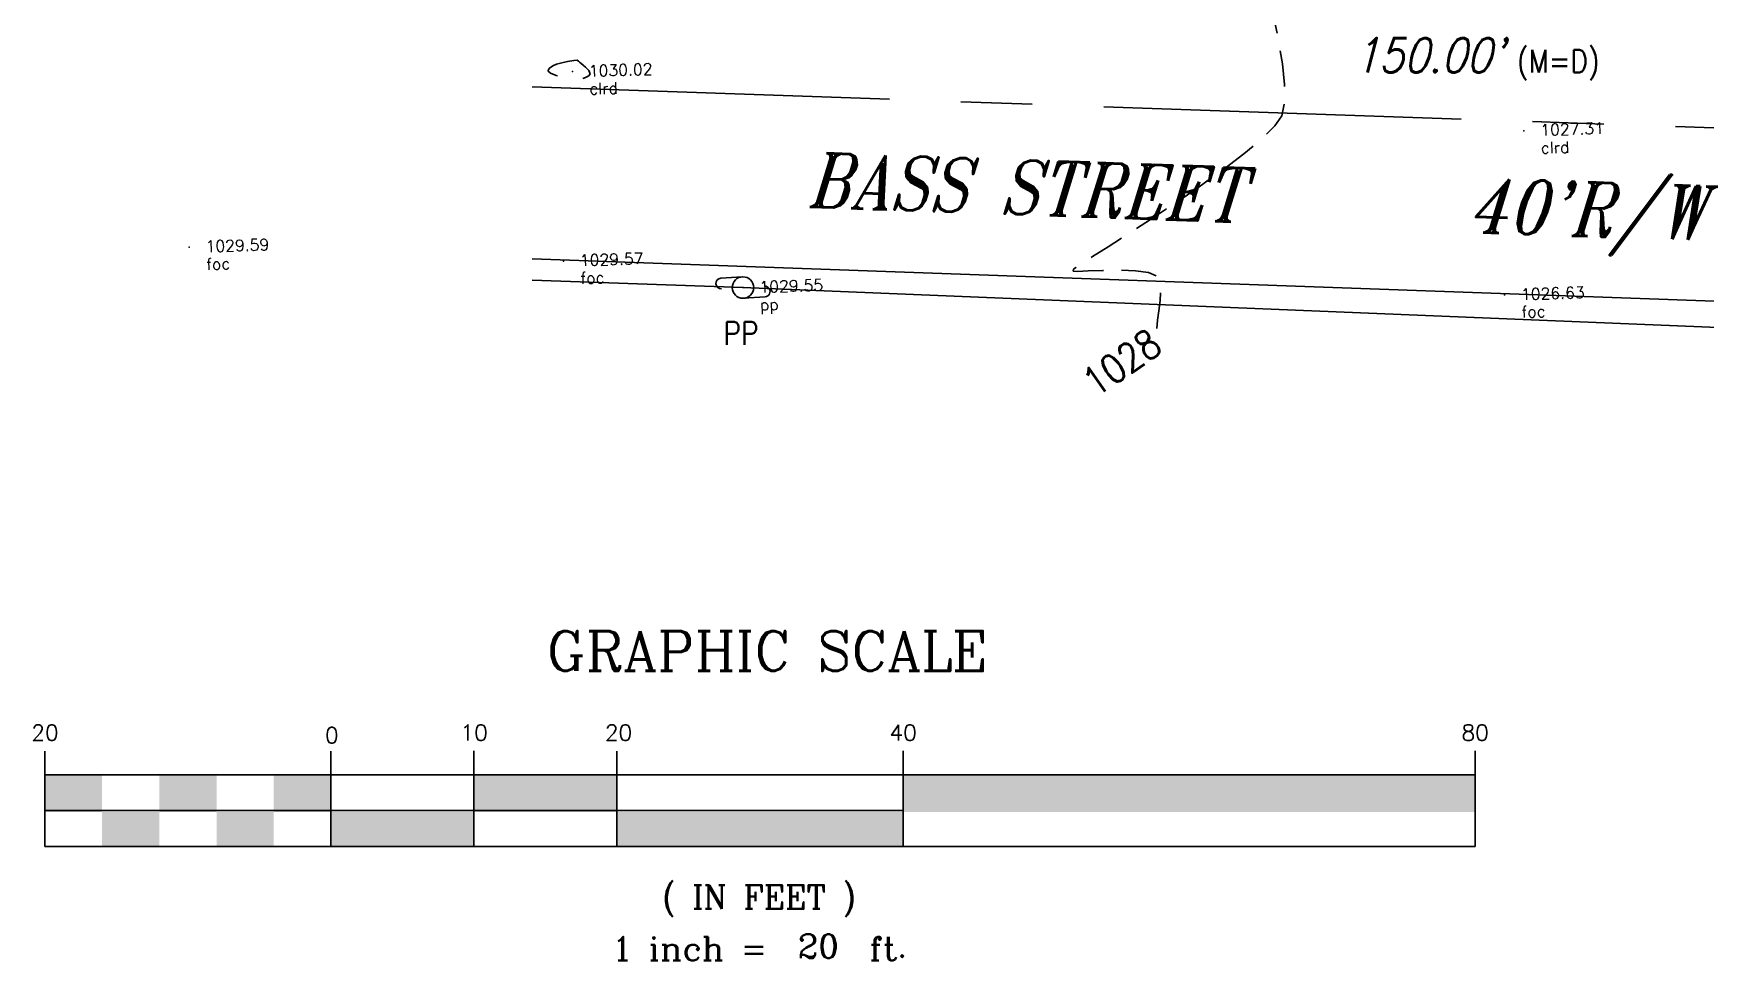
# Model space of a CAD drawing. Extents: x 1086 to 1385, y 787 to 1056.
# Drawn here: x 1089.6 to 1206.5, y 787.1 to 851.9 of the extents above; entities that cross this region are included whole.
import ezdxf
from ezdxf.enums import TextEntityAlignment as Align

# ---------------------------------------------------------------- set-up
doc = ezdxf.new("R2010")
doc.units = 0
doc.header["$LTSCALE"] = 20
doc.header["$MEASUREMENT"] = 0
doc.header["$PDMODE"] = 2
doc.header["$PDSIZE"] = 0.025
for name, pattern in [('CENTER', [2, 1.25, -0.25, 0.25, -0.25]), ('HIDDEN', [0.375, 0.25, -0.125]), ('HIDDEN2', [0.1875, 0.125, -0.0625]), ('HIDDENX2', [0.75, 0.5, -0.25])]:
    doc.linetypes.add(name, pattern=pattern)
doc.layers.get('0').update_dxf_attribs({"linetype": 'CONTINUOUS'})
for name, color, linetype in [('CALLS', 3, 'CONTINUOUS'), ('CL', 2, 'CENTER'), ('CONT-LBLS', 2, 'HIDDENX2'), ('CONT-MJR', 41, 'HIDDEN'), ('CONT-MNR', 35, 'HIDDEN2'), ('CURB', 1, 'CONTINUOUS'), ('DESC', 2, 'CONTINUOUS'), ('ELEV', 6, 'CONTINUOUS'), ('LIGHT', 2, 'CONTINUOUS'), ('POW', 4, 'POWERLINE'), ('PTS', 2, 'CONTINUOUS'), ('TEXTM', 2, 'CONTINUOUS')]:
    doc.layers.add(name, color=color, linetype=linetype)
doc.styles.add('C10', font='complex', dxfattribs={"height": 4.167})
doc.styles.add('C6', font='complex', dxfattribs={"height": 2.499})
doc.styles.add('L100', font='simplex.shx', dxfattribs={"width": 0.85, "height": 2})
doc.styles.add('L120', font='simplex.shx', dxfattribs={"width": 0.85, "oblique": 15, "height": 2.4})
doc.styles.add('L80', font='simplex.shx', dxfattribs={"width": 0.85, "height": 1.6})
doc.styles.add('Q200', font='ROMANT.shx', dxfattribs={"width": 0.85, "oblique": 15, "height": 3.7778})
doc.styles.add('S4', font='simplex', dxfattribs={"height": 1.668})
doc.styles.add('S6', font='SIMPLEX', dxfattribs={"height": 0.083333})
doc.styles.get("Standard").update_dxf_attribs({"font": 'ROMANS'})
doc.linetypes.add('POWERLINE', pattern='A,0.9,-0.27,["/\\/\\/\\/",STANDARD,S=0.05,R=0,X=-0.28,Y=-0.02],-0.1', length=1.27)

# ---------------------------------------------------------------- blocks, each defined once
blk = doc.blocks.new('U_POLE')
for p, q in [((0, 0.0375), (-0.075, 0.0375)), ((0, -0.0375), (0.075, -0.0375))]:
    blk.add_line(p, q)
blk.add_circle((0, 0), 0.0375)
for centre, start, end in [((-0.075, 0.01875), 90, 270), ((0.075, -0.01875), 270, 90)]:
    blk.add_arc(centre, 0.01875, start, end)
blk = doc.blocks.new('SCALE')
for p, q in [((-1.5, 0.25), (-1.5, 0.3329)), ((-0.5, 0.25), (-0.5, 0.3329)), ((0, 0.25), (0, 0.3333)), ((0.5, 0.25), (0.5, 0.3329)), ((1.5, 0.25), (1.5, 0.3333)), ((3.5, 0.25), (3.5, 0.3333)), ((-1.5, 0.25), (-1.5, 0)), ((3.5, 0.25), (-1.5, 0.25)), ((-0.5, 0), (-0.5, 0.25)), ((0, 0), (0, 0.25)), ((0.5, 0), (0.5, 0.25)), ((1.5, 0), (1.5, 0.25)), ((3.5, 0), (3.5, 0.25)), ((-1.5, 0.125), (1.5, 0.125)), ((-1.5, 0), (3.5, 0))]:
    blk.add_line(p, q)
for points in [[(-1.5, 0.25), (-1.5, 0.12), (-1.3, 0.25), (-1.3, 0.12)], [(-1.1, 0.25), (-1.1, 0.12), (-0.9, 0.25), (-0.9, 0.12)], [(-0.7, 0.25), (-0.7, 0.12), (-0.5, 0.25), (-0.5, 0.12)], [(0, 0.25), (0, 0.12), (0.5, 0.25), (0.5, 0.12)], [(1.5, 0.25), (1.5, 0.12), (3.5, 0.25), (3.5, 0.12)], [(-1.3, 0.12), (-1.3, 0), (-1.1, 0.12), (-1.1, 0)], [(-0.9, 0.12), (-0.9, 0), (-0.7, 0.12), (-0.7, 0)], [(-0.5, 0.12), (-0.5, 0), (0, 0.12), (0, 0)], [(0.5, 0.12), (0.5, 0), (1.5, 0.12), (1.5, 0)]]:
    blk.add_solid(points)
for s, height, style, p in [('GRAPHIC SCALE', 0.1389, 'C10', (1.0249, 0.6134)), ('0', 0.0556, 'S4', (-0.4971, 0.3605)), ('( IN FEET )', 0.0833, 'C6', (0.997, -0.2188)), ('1 inch =     ft.', 0.0833, 'C6', (0.997, -0.3992))]:
    blk.add_text(s, height=height, dxfattribs=dict(style=style)).set_placement(p, align=Align.CENTER)
at = {"style": 'S4'}
for p in [(-1.4998, 0.3693), (0.0007, 0.3693), (0.5055, 0.3693), (1.5007, 0.3693), (3.5007, 0.3693)]:
    blk.add_attdef('0', text='', height=0.0556, dxfattribs=at).set_placement(p, align=Align.CENTER)
at = {"style": 'C6'}
blk.add_attdef('000', (1.1325, -0.3905), '', height=0.0833, dxfattribs=at)
blk = doc.blocks.new('POINT')
blk.add_point((0, 0))
at = {"layer": 'DESC', "style": 'S6'}
blk.add_attdef('DESC', (0.119, -0.17), '', height=0.0833, dxfattribs=at)
at = {"layer": 'ELEV', "style": 'S6'}
blk.add_attdef('ELEV', (0.119, -0.04), '', height=0.0833, dxfattribs=at)

msp = doc.modelspace()

# ---------------------------------------------------------------- linework, layer by layer
at = {"layer": 'CL'}
msp.add_line((1124.43, 848.2), (1324.63, 841.27), dxfattribs=at)
at = {"layer": 'CONT-MJR', "elevation": 1030, "flags": 128}
msp.add_lwpolyline([(1127.98, 848.78), (1128.17, 848.87), (1128.39, 848.98), (1128.5, 849.12), (1128.39, 849.34), (1128.16, 849.57), (1128, 849.71), (1127.87, 849.83), (1127.75, 849.93), (1127.67, 850.01), (1127.59, 850.07), (1127.36, 850.05), (1126.91, 849.97), (1126.43, 849.87), (1126.13, 849.79), (1125.89, 849.67), (1125.64, 849.51), (1125.54, 849.32), (1125.73, 849.16), (1126.12, 849), (1126.57, 848.87), (1126.89, 848.79), (1127.14, 848.77), (1127.43, 848.77), (1127.73, 848.78), (1127.98, 848.78)], close=True, dxfattribs=at)
at = {"layer": 'CONT-MNR', "elevation": 1028, "flags": 128}
msp.add_lwpolyline([(1168.13, 831.32), (1168.16, 831.89), (1168.26, 832.56), (1168.35, 833.27), (1168.38, 833.95), (1168.31, 834.55), (1168.07, 835), (1167.54, 835.24), (1166.63, 835.35), (1165.51, 835.39), (1164.35, 835.37), (1163.32, 835.34), (1162.56, 835.31), (1162.26, 835.33), (1162.3, 835.46), (1162.45, 835.59), (1162.59, 835.7), (1162.87, 835.88), (1163.61, 836.34), (1164.71, 837.03), (1166.1, 837.91), (1167.68, 838.94), (1169.37, 840.06), (1171.08, 841.22), (1172.72, 842.39), (1174.2, 843.52), (1175.45, 844.56), (1176.36, 845.47), (1176.85, 846.19), (1177.05, 847.12), (1177.05, 848.36), (1176.9, 849.82), (1176.64, 851.41), (1176.31, 853.02), (1175.95, 854.56), (1175.6, 855.93), (1175.3, 857.04), (1175.1, 857.79), (1175.02, 858.09), (1175.06, 858.24), (1175.13, 858.4), (1175.23, 858.51), (1175.51, 858.48), (1176.19, 858.35), (1177.13, 858.19), (1178.2, 858.05), (1179.29, 857.99), (1180.25, 858.05), (1180.97, 858.29), (1181.39, 858.76), (1181.71, 859.48), (1181.96, 860.37), (1182.19, 861.36), (1182.43, 862.35), (1182.71, 863.27), (1183.08, 864.03), (1183.58, 864.55), (1184.24, 864.83), (1185.05, 864.95), (1185.98, 864.95), (1186.98, 864.87), (1187.98, 864.74), (1188.97, 864.59), (1189.87, 864.48), (1190.66, 864.42), (1191.39, 864.4), (1192.52, 864.38), (1193.93, 864.35), (1195.53, 864.31), (1197.23, 864.28), (1198.94, 864.24), (1200.54, 864.2), (1201.96, 864.17), (1203.1, 864.15), (1203.85, 864.14), (1204.13, 864.14), (1204.13, 864.2), (1204.13, 864.26), (1204.21, 864.32), (1204.27, 864.39), (1204.02, 864.47), (1203.44, 864.65), (1202.74, 864.91), (1202.15, 865.25), (1201.91, 865.65), (1202.17, 866), (1202.82, 866.42), (1203.72, 866.85), (1204.73, 867.27), (1205.7, 867.64), (1206.48, 867.91), (1206.95, 868.06), (1207.35, 868.14), (1207.82, 868.19), (1208.32, 868.22), (1208.79, 868.24), (1209.2, 868.27), (1209.63, 868.3), (1210.38, 868.34), (1211.34, 868.4), (1212.41, 868.47), (1213.47, 868.54), (1214.41, 868.6), (1215.11, 868.64), (1215.48, 868.67), (1215.83, 868.71), (1216.25, 868.76), (1216.66, 868.81), (1217.02, 868.83), (1217.44, 868.77), (1218.07, 868.65), (1218.76, 868.51), (1219.34, 868.42), (1219.65, 868.41), (1219.79, 868.6), (1219.88, 868.89), (1219.92, 869.14), (1219.9, 869.4), (1219.84, 869.7), (1219.87, 869.92), (1220.07, 869.99), (1220.35, 869.98), (1220.59, 869.97), (1220.85, 869.96), (1221.28, 869.96), (1221.75, 869.94), (1222.15, 869.93), (1222.48, 869.93), (1222.92, 869.91), (1223.39, 869.9), (1223.81, 869.88), (1224.1, 869.86), (1224.38, 869.84), (1224.71, 869.8), (1225.03, 869.76), (1225.27, 869.75), (1225.59, 869.73), (1225.95, 869.73), (1226.24, 869.81), (1226.38, 869.99), (1226.49, 870.26), (1226.59, 870.54), (1226.73, 870.75), (1227, 870.89), (1227.59, 871.13), (1228.35, 871.42), (1229.18, 871.74), (1229.96, 872.05), (1230.58, 872.3), (1230.91, 872.47), (1231.2, 872.74), (1231.49, 873.11), (1231.76, 873.48), (1231.98, 873.74), (1232.21, 873.95), (1232.5, 874.18), (1232.79, 874.39), (1233.03, 874.52), (1233.28, 874.57), (1233.58, 874.59), (1233.88, 874.59), (1234.13, 874.59)], dxfattribs=at)
at = {"layer": 'CURB'}
msp.add_line((1124.44, 836.18), (1305.4, 829.72), dxfattribs=at)
at = {"layer": 'POW', "ltscale": 0.8}
for p in [(1124.44, 834.69), (1238.02, 830.13)]:
    msp.add_line(p, (1139.18, 834.18), dxfattribs=at)

# ---------------------------------------------------------------- block references
at = {"layer": 'LIGHT'}
ref = msp.add_blockref('SCALE', (1120.37, 795.12), dxfattribs=dict(at, xscale=20, yscale=20, zscale=20))
ref.add_attrib('0', '20', dxfattribs={"layer": '0', "height": 1.112, "style": 'S4'}).set_placement((1090.37, 802.51), align=Align.CENTER)
ref.add_attrib('0', '20', dxfattribs={"layer": '0', "height": 1.112, "style": 'S4'}).set_placement((1130.48, 802.51), align=Align.CENTER)
ref.add_attrib('0', '40', dxfattribs={"layer": '0', "height": 1.112, "style": 'S4'}).set_placement((1150.38, 802.51), align=Align.CENTER)
ref.add_attrib('000', '20', (1143.02, 787.31), dxfattribs={"layer": '0', "height": 1.666, "style": 'C6'})
ref.add_attrib('0', '80', dxfattribs={"layer": '0', "height": 1.112, "style": 'S4'}).set_placement((1190.38, 802.51), align=Align.CENTER)
ref.add_attrib('0', '10', dxfattribs={"layer": '0', "height": 1.112, "style": 'S4'}).set_placement((1120.38, 802.51), align=Align.CENTER)
at = {"layer": 'POW', "xscale": 20, "yscale": 20, "zscale": 20, "rotation": 3.650108568028308}
msp.add_blockref('U_POLE', (1139.18, 834.18), dxfattribs=at)
at = {"layer": 'PTS'}
ref = msp.add_blockref('POINT', (1127.26, 849.27), dxfattribs=dict(at, xscale=9.6, yscale=9.6, zscale=9.6, rotation=1.78283024572904))
ref.add_attrib('ELEV', '1030.02', (1128.41, 848.92), dxfattribs={"layer": 'ELEV', "height": 0.8, "rotation": 1.7828, "style": 'S6'})
ref.add_attrib('DESC', 'clrd', (1128.45, 847.67), dxfattribs={"layer": 'DESC', "height": 0.8, "rotation": 1.7828, "style": 'S6'})
ref = msp.add_blockref('POINT', (1193.79, 845.14), dxfattribs=dict(at, xscale=9.6, yscale=9.6, zscale=9.6, rotation=1.78283024572904))
ref.add_attrib('ELEV', '1027.31', (1194.94, 844.79), dxfattribs={"layer": 'ELEV', "height": 0.8, "rotation": 1.7828, "style": 'S6'})
ref.add_attrib('DESC', 'clrd', (1194.98, 843.54), dxfattribs={"layer": 'DESC', "height": 0.8, "rotation": 1.7828, "style": 'S6'})
ref = msp.add_blockref('POINT', (1100.46, 837), dxfattribs=dict(at, xscale=9.6, yscale=9.6, zscale=9.6, rotation=1.78283024572904))
ref.add_attrib('ELEV', '1029.59', (1101.61, 836.65), dxfattribs={"layer": 'ELEV', "height": 0.8, "rotation": 1.7828, "style": 'S6'})
ref.add_attrib('DESC', 'foc', (1101.65, 835.41), dxfattribs={"layer": 'DESC', "height": 0.8, "rotation": 1.7828, "style": 'S6'})
ref = msp.add_blockref('POINT', (1126.63, 836.03), dxfattribs=dict(at, xscale=9.6, yscale=9.6, zscale=9.6, rotation=1.78283024572904))
ref.add_attrib('ELEV', '1029.57', (1127.78, 835.68), dxfattribs={"layer": 'ELEV', "height": 0.8, "rotation": 1.7828, "style": 'S6'})
ref.add_attrib('DESC', 'foc', (1127.82, 834.44), dxfattribs={"layer": 'DESC', "height": 0.8, "rotation": 1.7828, "style": 'S6'})
ref = msp.add_blockref('POINT', (1139.18, 834.18), dxfattribs=dict(at, xscale=9.6, yscale=9.6, zscale=9.6, rotation=1.78283024572904))
ref.add_attrib('ELEV', '1029.55', (1140.34, 833.82), dxfattribs={"layer": 'ELEV', "height": 0.8, "rotation": 1.7828, "style": 'S6'})
ref.add_attrib('DESC', 'pp', (1140.38, 832.58), dxfattribs={"layer": 'DESC', "height": 0.8, "rotation": 1.7828, "style": 'S6'})
ref = msp.add_blockref('POINT', (1192.44, 833.66), dxfattribs=dict(at, xscale=9.6, yscale=9.6, zscale=9.6, rotation=1.78283024572904))
ref.add_attrib('ELEV', '1026.63', (1193.59, 833.31), dxfattribs={"layer": 'ELEV', "height": 0.8, "rotation": 1.7828, "style": 'S6'})
ref.add_attrib('DESC', 'foc', (1193.63, 832.07), dxfattribs={"layer": 'DESC', "height": 0.8, "rotation": 1.7828, "style": 'S6'})

# ---------------------------------------------------------------- texts
at = {"layer": 'CALLS', "insert": (1187.13, 851.61), "char_height": 2.4, "attachment_point": 2, "style": 'L120'}
msp.add_mtext("150.00'", dxfattribs=at)
at = {"layer": 'CONT-LBLS', "style": 'L100', "width": 0.85}
msp.add_text('1028', height=2, rotation=34.6999, dxfattribs=at).set_placement((1163.84, 826.45))
at = {"layer": 'LIGHT', "style": 'Q200', "oblique": 15, "width": 0.85}
for s, height, p in [('BASS STREET', 3.7778, (1143.59, 839.83)), ("40'R/W", 3.778, (1189.84, 838.06))]:
    msp.add_text(s, height=height, rotation=357.9787, dxfattribs=at).set_placement(p)
at = {"layer": 'TEXTM', "style": 'L80', "width": 0.85}
for s, p in [('(M=D)', (1193.31, 849.2)), ('PP', (1137.82, 830.18))]:
    msp.add_text(s, height=1.6, rotation=0.0404, dxfattribs=at).set_placement(p)

doc.saveas('drawing.dxf')
